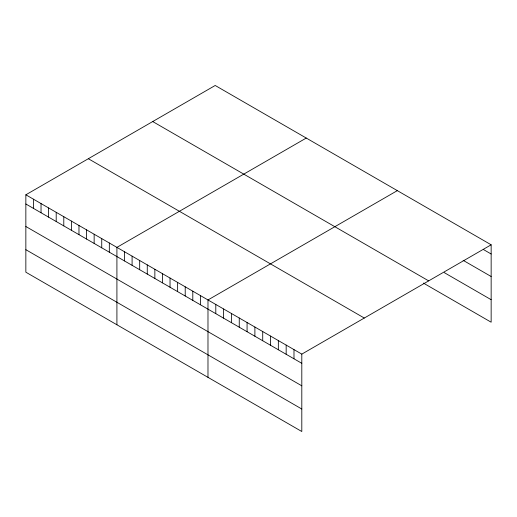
<?xml version="1.0" encoding="UTF-8"?>
<svg xmlns="http://www.w3.org/2000/svg" width="517" height="517" viewBox="0 0 517 517"><rect width="100%" height="100%" fill="white"/><g stroke="black" fill="none" stroke-linecap="round" stroke-linejoin="round"><path stroke-width="0.78" d="M25.85 194.799L301.805 354.119L301.805 431.521L25.85 272.2L25.85 194.799L215.195 85.479L491.15 244.799L491.15 322.201L423.391 283.083M306.258 138.052L116.913 247.372L116.913 324.779M397.327 190.631L207.983 299.95L207.983 377.352M301.805 354.119L491.15 244.799M483.33 249.478L491.15 253.996M463.135 260.329L491.15 276.505M444.239 272.608L491.15 299.692M152.709 121.553L428.664 280.873M88.336 158.719L364.291 318.039M25.85 203.995L301.805 363.315M25.85 226.504L301.805 385.824M25.85 249.692L301.805 409.012M293.986 349.602L293.986 358.798M286.166 345.091L286.166 354.287M278.346 340.574L278.346 349.77M270.527 336.063L270.527 345.259M262.714 331.546L262.714 340.742M254.894 327.035L254.894 336.231M247.074 322.518L247.074 331.714M239.255 318.007L239.255 327.203M231.435 313.489L231.435 322.686M223.615 308.979L223.615 318.175M215.796 304.461L215.796 313.657M200.389 295.569L200.389 304.765M192.802 291.187L192.802 300.383M185.215 286.806L185.215 296.002M177.622 282.424L177.622 291.62M170.035 278.043L170.035 287.239M162.448 273.661L162.448 282.857M154.861 269.279L154.861 278.476M147.267 264.898L147.267 274.094M139.68 260.516L139.68 269.712M132.094 256.135L132.094 265.331M124.507 251.753L124.507 260.949M109.326 242.99L109.326 252.186M101.739 238.608L101.739 247.805M94.146 234.227L94.146 243.423M86.559 229.845L86.559 239.041M78.972 225.464L78.972 234.66M71.385 221.082L71.385 230.278M63.791 216.701L63.791 225.897M56.204 212.319L56.204 221.515M48.617 207.937L48.617 217.134M41.03 203.562L41.03 212.752M33.437 199.181L33.437 208.37"/></g></svg>
